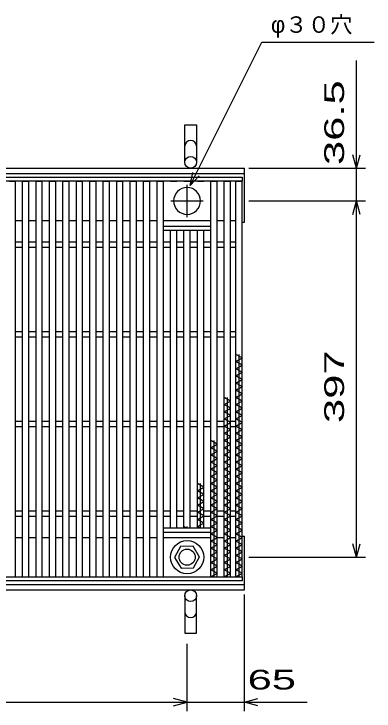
# Model space of a CAD drawing. Units: millimetres, scale not verified. Extents: x -1820 to 1731, y -1282 to 1054.
# Drawn here: x -608 to -206, y -221 to 556 of the extents above; entities that cross this region are included whole.
import ezdxf
from ezdxf.enums import TextEntityAlignment as Align

# ---------------------------------------------------------------- set-up
doc = ezdxf.new("R2010")
doc.units = ezdxf.units.MM
doc.header["$LTSCALE"] = 10
doc.linetypes.add('CHAIN', pattern=[18.5, 12, -1.5, 3.5, -1.5])
for name, color, linetype, lineweight in [('16', 3, 'Continuous', 25), ('19', 6, 'Continuous', 25), ('22', 4, 'Continuous', 25)]:
    doc.layers.add(name, color=color, linetype=linetype, lineweight=lineweight)
doc.styles.add('ベクトル', font='')
doc.styles.get('ベクトル').set_extended_font_data('ベクトル')

msp = doc.modelspace()

# ---------------------------------------------------------------- linework, layer by layer
at = {"layer": '16'}
for p, q in [((-1348, 374), (-353, 374)), ((-353, 374), (-353, 369.5)), ((-353, 369.5), (-1348, 369.5)), ((-613, 369.5), (-606, 369.5)), ((-606, -71.5), (-606, 369.5)), ((-598, -71.5), (-598, 369.5)), ((-598, 369.5), (-591, 369.5)), ((-591, -71.5), (-591, 369.5)), ((-583, -71.5), (-583, 369.5)), ((-583, 369.5), (-576, 369.5)), ((-576, -71.5), (-576, 369.5)), ((-568, -71.5), (-568, 369.5)), ((-568, 369.5), (-561, 369.5)), ((-561, -71.5), (-561, 369.5)), ((-553, -71.5), (-553, 369.5)), ((-553, 369.5), (-546, 369.5)), ((-546, -71.5), (-546, 369.5)), ((-538, -71.5), (-538, 369.5)), ((-538, 369.5), (-531, 369.5)), ((-531, -71.5), (-531, 369.5)), ((-523, -71.5), (-523, 369.5)), ((-523, 369.5), (-516, 369.5)), ((-516, -71.5), (-516, 369.5)), ((-508, -71.5), (-508, 369.5)), ((-508, 369.5), (-501, 369.5)), ((-501, -71.5), (-501, 369.5)), ((-493, -71.5), (-493, 369.5)), ((-493, 369.5), (-486, 369.5)), ((-486, -71.5), (-486, 369.5)), ((-478, -71.5), (-478, 369.5)), ((-478, 369.5), (-471, 369.5)), ((-471, -71.5), (-471, 369.5)), ((-463, -71.5), (-463, 369.5)), ((-463, 369.5), (-456, 369.5)), ((-456, -71.5), (-456, 369.5)), ((-448, -71.5), (-448, 369.5)), ((-448, 369.5), (-441, 369.5)), ((-441, -71.5), (-441, 369.5)), ((-433, 369.5), (-426, 369.5)), ((-418, 369.5), (-411, 369.5)), ((-403, 369.5), (-396, 369.5)), ((-388, -71.5), (-388, 369.5)), ((-388, 369.5), (-381, 369.5)), ((-381, -71.5), (-381, 369.5)), ((-373, -71.5), (-373, 369.5)), ((-373, 369.5), (-366, 369.5)), ((-366, -71.5), (-366, 369.5)), ((-360, -71.5), (-360, 369.5)), ((-360, 369.5), (-353, 369.5)), ((-353, -71.5), (-353, 369.5)), ((-606, 325.5), (-598, 325.5)), ((-591, 325.5), (-583, 325.5)), ((-576, 325.5), (-568, 325.5)), ((-561, 325.5), (-553, 325.5)), ((-546, 325.5), (-538, 325.5)), ((-531, 325.5), (-523, 325.5)), ((-516, 325.5), (-508, 325.5)), ((-501, 325.5), (-493, 325.5)), ((-486, 325.5), (-478, 325.5)), ((-471, 325.5), (-463, 325.5)), ((-456, 325.5), (-448, 325.5)), ((-441, 325.5), (-388, 325.5)), ((-441, 319.5), (-388, 319.5)), ((-441, 315), (-441, 319.5)), ((-388, 315), (-388, 319.5)), ((-381, 325.5), (-373, 325.5)), ((-366, 325.5), (-360, 325.5)), ((-441, 315), (-388, 315)), ((-433, -17), (-433, 315)), ((-426, -17), (-426, 315)), ((-418, -17), (-418, 315)), ((-411, -17), (-411, 315)), ((-403, -17), (-403, 315)), ((-396, -17), (-396, 315)), ((-606, 302), (-598, 302)), ((-606, 296), (-598, 296)), ((-591, 302), (-583, 302)), ((-591, 296), (-583, 296)), ((-576, 302), (-568, 302)), ((-576, 296), (-568, 296)), ((-561, 302), (-553, 302)), ((-561, 296), (-553, 296)), ((-546, 302), (-538, 302)), ((-546, 296), (-538, 296)), ((-531, 302), (-523, 302)), ((-531, 296), (-523, 296)), ((-516, 302), (-508, 302)), ((-516, 296), (-508, 296)), ((-501, 302), (-493, 302)), ((-501, 296), (-493, 296)), ((-486, 302), (-478, 302)), ((-486, 296), (-478, 296)), ((-471, 302), (-463, 302)), ((-471, 296), (-463, 296)), ((-456, 302), (-448, 302)), ((-456, 296), (-448, 296)), ((-441, 302), (-433, 302)), ((-441, 296), (-433, 296)), ((-426, 302), (-418, 302)), ((-426, 296), (-418, 296)), ((-411, 302), (-403, 302)), ((-411, 296), (-403, 296)), ((-396, 302), (-388, 302)), ((-396, 296), (-388, 296)), ((-381, 302), (-373, 302)), ((-381, 296), (-373, 296)), ((-366, 302), (-360, 302)), ((-366, 296), (-360, 296)), ((-606, 202), (-598, 202)), ((-591, 202), (-583, 202)), ((-576, 202), (-568, 202)), ((-561, 202), (-553, 202)), ((-546, 202), (-538, 202)), ((-531, 202), (-523, 202)), ((-516, 202), (-508, 202)), ((-501, 202), (-493, 202)), ((-486, 202), (-478, 202)), ((-471, 202), (-463, 202)), ((-456, 202), (-448, 202)), ((-441, 202), (-433, 202)), ((-426, 202), (-418, 202)), ((-411, 202), (-403, 202)), ((-396, 202), (-388, 202)), ((-381, 202), (-373, 202)), ((-366, 202), (-360, 202)), ((-606, 196), (-598, 196)), ((-591, 196), (-583, 196)), ((-576, 196), (-568, 196)), ((-561, 196), (-553, 196)), ((-546, 196), (-538, 196)), ((-531, 196), (-523, 196)), ((-516, 196), (-508, 196)), ((-501, 196), (-493, 196)), ((-486, 196), (-478, 196)), ((-471, 196), (-463, 196)), ((-456, 196), (-448, 196)), ((-441, 196), (-433, 196)), ((-426, 196), (-418, 196)), ((-411, 196), (-403, 196)), ((-396, 196), (-388, 196)), ((-381, 196), (-373, 196)), ((-366, 196), (-360, 196)), ((-353, 172.5), (-360, 176.5)), ((-360, 168.5), (-353, 172.5)), ((-356.5, -71.5), (-356.5, 176.5)), ((-353, 164.5), (-360, 168.5)), ((-360, 160.5), (-353, 164.5)), ((-353, 156.5), (-360, 160.5)), ((-360, 152.5), (-353, 156.5)), ((-353, 148.5), (-360, 152.5)), ((-360, 144.5), (-353, 148.5)), ((-353, 140.5), (-360, 144.5)), ((-360, 136.5), (-353, 140.5)), ((-353, 132.5), (-360, 136.5)), ((-360, 128.5), (-353, 132.5)), ((-366, 124.5), (-373, 128.5)), ((-373, 120.5), (-366, 124.5)), ((-369.5, -71.5), (-369.5, 128.5)), ((-353, 124.5), (-360, 128.5)), ((-360, 120.5), (-353, 124.5)), ((-366, 116.5), (-373, 120.5)), ((-353, 116.5), (-360, 120.5)), ((-373, 112.5), (-366, 116.5)), ((-366, 108.5), (-373, 112.5)), ((-360, 112.5), (-353, 116.5)), ((-353, 108.5), (-360, 112.5)), ((-606, 102), (-598, 102)), ((-591, 102), (-583, 102)), ((-576, 102), (-568, 102)), ((-561, 102), (-553, 102)), ((-546, 102), (-538, 102)), ((-531, 102), (-523, 102)), ((-516, 102), (-508, 102)), ((-501, 102), (-493, 102)), ((-486, 102), (-478, 102)), ((-471, 102), (-463, 102)), ((-456, 102), (-448, 102)), ((-441, 102), (-433, 102)), ((-426, 102), (-418, 102)), ((-411, 102), (-403, 102)), ((-396, 102), (-388, 102)), ((-381, 102), (-373, 102)), ((-373, 104.5), (-366, 108.5)), ((-366, 100.5), (-373, 104.5)), ((-366, 102), (-360, 102)), ((-360, 104.5), (-353, 108.5)), ((-353, 100.5), (-360, 104.5)), ((-606, 96), (-598, 96)), ((-591, 96), (-583, 96)), ((-576, 96), (-568, 96)), ((-561, 96), (-553, 96)), ((-546, 96), (-538, 96)), ((-531, 96), (-523, 96)), ((-516, 96), (-508, 96)), ((-501, 96), (-493, 96)), ((-486, 96), (-478, 96)), ((-471, 96), (-463, 96)), ((-456, 96), (-448, 96)), ((-441, 96), (-433, 96)), ((-426, 96), (-418, 96)), ((-411, 96), (-403, 96)), ((-396, 96), (-388, 96)), ((-381, 96), (-373, 96)), ((-373, 96.5), (-366, 100.5)), ((-366, 92.5), (-373, 96.5)), ((-366, 96), (-360, 96)), ((-360, 96.5), (-353, 100.5)), ((-353, 92.5), (-360, 96.5)), ((-373, 88.5), (-366, 92.5)), ((-366, 84.5), (-373, 88.5)), ((-360, 88.5), (-353, 92.5)), ((-353, 84.5), (-360, 88.5)), ((-381, 76.5), (-388, 80.5)), ((-384.5, -71.5), (-384.5, 80.5)), ((-373, 80.5), (-366, 84.5)), ((-366, 76.5), (-373, 80.5)), ((-360, 80.5), (-353, 84.5)), ((-353, 76.5), (-360, 80.5)), ((-388, 72.5), (-381, 76.5)), ((-381, 68.5), (-388, 72.5)), ((-373, 72.5), (-366, 76.5)), ((-366, 68.5), (-373, 72.5)), ((-360, 72.5), (-353, 76.5)), ((-353, 68.5), (-360, 72.5)), ((-388, 64.5), (-381, 68.5)), ((-381, 60.5), (-388, 64.5)), ((-373, 64.5), (-366, 68.5)), ((-366, 60.5), (-373, 64.5)), ((-360, 64.5), (-353, 68.5)), ((-353, 60.5), (-360, 64.5)), ((-388, 56.5), (-381, 60.5)), ((-381, 52.5), (-388, 56.5)), ((-373, 56.5), (-366, 60.5)), ((-366, 52.5), (-373, 56.5)), ((-360, 56.5), (-353, 60.5)), ((-353, 52.5), (-360, 56.5)), ((-388, 48.5), (-381, 52.5)), ((-381, 44.5), (-388, 48.5)), ((-373, 48.5), (-366, 52.5)), ((-366, 44.5), (-373, 48.5)), ((-360, 48.5), (-353, 52.5)), ((-353, 44.5), (-360, 48.5)), ((-388, 40.5), (-381, 44.5)), ((-381, 36.5), (-388, 40.5)), ((-373, 40.5), (-366, 44.5)), ((-366, 36.5), (-373, 40.5)), ((-360, 40.5), (-353, 44.5)), ((-353, 36.5), (-360, 40.5)), ((-396, 28.5), (-403, 32.5)), ((-399.5, -17), (-399.5, 32.5)), ((-388, 32.5), (-381, 36.5)), ((-381, 28.5), (-388, 32.5)), ((-373, 32.5), (-366, 36.5)), ((-366, 28.5), (-373, 32.5)), ((-360, 32.5), (-353, 36.5)), ((-353, 28.5), (-360, 32.5)), ((-403, 24.5), (-396, 28.5)), ((-396, 20.5), (-403, 24.5)), ((-388, 24.5), (-381, 28.5)), ((-381, 20.5), (-388, 24.5)), ((-373, 24.5), (-366, 28.5)), ((-366, 20.5), (-373, 24.5)), ((-360, 24.5), (-353, 28.5)), ((-353, 20.5), (-360, 24.5)), ((-403, 16.5), (-396, 20.5)), ((-396, 12.5), (-403, 16.5)), ((-388, 16.5), (-381, 20.5)), ((-381, 12.5), (-388, 16.5)), ((-373, 16.5), (-366, 20.5)), ((-366, 12.5), (-373, 16.5)), ((-360, 16.5), (-353, 20.5)), ((-353, 12.5), (-360, 16.5)), ((-403, 8.5), (-396, 12.5)), ((-396, 4.5), (-403, 8.5)), ((-388, 8.5), (-381, 12.5)), ((-381, 4.5), (-388, 8.5)), ((-373, 8.5), (-366, 12.5)), ((-366, 4.5), (-373, 8.5)), ((-360, 8.5), (-353, 12.5)), ((-353, 4.5), (-360, 8.5)), ((-606, 2), (-598, 2)), ((-591, 2), (-583, 2)), ((-576, 2), (-568, 2)), ((-561, 2), (-553, 2)), ((-546, 2), (-538, 2)), ((-531, 2), (-523, 2)), ((-516, 2), (-508, 2)), ((-501, 2), (-493, 2)), ((-486, 2), (-478, 2)), ((-471, 2), (-463, 2)), ((-456, 2), (-448, 2)), ((-441, 2), (-433, 2)), ((-426, 2), (-418, 2)), ((-411, 2), (-403, 2)), ((-403, 0.5), (-396, 4.5)), ((-396, -3.5), (-403, 0.5)), ((-396, 2), (-388, 2)), ((-388, 0.5), (-381, 4.5)), ((-381, -3.5), (-388, 0.5)), ((-381, 2), (-373, 2)), ((-373, 0.5), (-366, 4.5)), ((-366, -3.5), (-373, 0.5)), ((-366, 2), (-360, 2)), ((-360, 0.5), (-353, 4.5)), ((-353, -3.5), (-360, 0.5)), ((-606, -4), (-598, -4)), ((-591, -4), (-583, -4)), ((-576, -4), (-568, -4)), ((-561, -4), (-553, -4)), ((-546, -4), (-538, -4)), ((-531, -4), (-523, -4)), ((-516, -4), (-508, -4)), ((-501, -4), (-493, -4)), ((-486, -4), (-478, -4)), ((-471, -4), (-463, -4)), ((-456, -4), (-448, -4)), ((-441, -4), (-433, -4)), ((-426, -4), (-418, -4)), ((-411, -4), (-403, -4)), ((-403, -7.5), (-396, -3.5)), ((-396, -11.5), (-403, -7.5)), ((-396, -4), (-388, -4)), ((-388, -7.5), (-381, -3.5)), ((-381, -11.5), (-388, -7.5)), ((-381, -4), (-373, -4)), ((-373, -7.5), (-366, -3.5)), ((-366, -11.5), (-373, -7.5)), ((-366, -4), (-360, -4)), ((-360, -7.5), (-353, -3.5)), ((-353, -11.5), (-360, -7.5)), ((-415.37, -17), (-418, -15.5)), ((-414.5, -17), (-414.5, -15.5)), ((-403, -15.5), (-396, -11.5)), ((-400.37, -17), (-403, -15.5)), ((-388, -15.5), (-381, -11.5)), ((-381, -19.5), (-388, -15.5)), ((-373, -15.5), (-366, -11.5)), ((-366, -19.5), (-373, -15.5)), ((-360, -15.5), (-353, -11.5)), ((-353, -19.5), (-360, -15.5)), ((-441, -17), (-388, -17)), ((-441, -21.5), (-441, -17)), ((-441, -21.5), (-388, -21.5)), ((-388, -21.5), (-388, -17)), ((-388, -23.5), (-381, -19.5)), ((-373, -23.5), (-366, -19.5)), ((-360, -23.5), (-353, -19.5)), ((-606, -27.5), (-598, -27.5)), ((-591, -27.5), (-583, -27.5)), ((-576, -27.5), (-568, -27.5)), ((-561, -27.5), (-553, -27.5)), ((-546, -27.5), (-538, -27.5)), ((-531, -27.5), (-523, -27.5)), ((-516, -27.5), (-508, -27.5)), ((-501, -27.5), (-493, -27.5)), ((-486, -27.5), (-478, -27.5)), ((-471, -27.5), (-463, -27.5)), ((-456, -27.5), (-448, -27.5)), ((-441, -27.5), (-388, -27.5)), ((-381, -27.5), (-388, -23.5)), ((-388, -31.5), (-381, -27.5)), ((-381, -27.5), (-373, -27.5)), ((-366, -27.5), (-373, -23.5)), ((-373, -31.5), (-366, -27.5)), ((-366, -27.5), (-360, -27.5)), ((-353, -27.5), (-360, -23.5)), ((-360, -31.5), (-353, -27.5)), ((-421.79, -37.55), (-428.5, -49.84)), ((-407.8, -37.21), (-421.79, -37.55)), ((-400.5, -49.5), (-407.8, -37.21)), ((-381, -35.5), (-388, -31.5)), ((-388, -39.5), (-381, -35.5)), ((-366, -35.5), (-373, -31.5)), ((-373, -39.5), (-366, -35.5)), ((-353, -35.5), (-360, -31.5)), ((-360, -39.5), (-353, -35.5)), ((-381, -43.5), (-388, -39.5)), ((-388, -47.5), (-381, -43.5)), ((-366, -43.5), (-373, -39.5)), ((-373, -47.5), (-366, -43.5)), ((-353, -43.5), (-360, -39.5)), ((-360, -47.5), (-353, -43.5)), ((-428.5, -49.84), (-421.2, -61.79)), ((-407.21, -61.45), (-400.5, -49.16)), ((-381, -51.5), (-388, -47.5)), ((-388, -55.5), (-381, -51.5)), ((-366, -51.5), (-373, -47.5)), ((-373, -55.5), (-366, -51.5)), ((-353, -51.5), (-360, -47.5)), ((-360, -55.5), (-353, -51.5)), ((-421.2, -61.79), (-407.21, -61.45)), ((-381, -59.5), (-388, -55.5)), ((-388, -63.5), (-381, -59.5)), ((-366, -59.5), (-373, -55.5)), ((-373, -63.5), (-366, -59.5)), ((-353, -59.5), (-360, -55.5)), ((-360, -63.5), (-353, -59.5)), ((-381, -67.5), (-388, -63.5)), ((-388, -71.5), (-381, -67.5)), ((-366, -67.5), (-373, -63.5)), ((-373, -71.5), (-366, -67.5)), ((-353, -67.5), (-360, -63.5)), ((-360, -71.5), (-353, -67.5)), ((-1348, -71.5), (-353, -71.5)), ((-353, -76), (-1348, -76)), ((-613, -71.5), (-606, -71.5)), ((-598, -71.5), (-591, -71.5)), ((-583, -71.5), (-576, -71.5)), ((-568, -71.5), (-561, -71.5)), ((-553, -71.5), (-546, -71.5)), ((-538, -71.5), (-531, -71.5)), ((-523, -71.5), (-516, -71.5)), ((-508, -71.5), (-501, -71.5)), ((-493, -71.5), (-486, -71.5)), ((-478, -71.5), (-471, -71.5)), ((-463, -71.5), (-456, -71.5)), ((-448, -71.5), (-441, -71.5)), ((-433, -71.5), (-426, -71.5)), ((-418, -71.5), (-411, -71.5)), ((-403, -71.5), (-396, -71.5)), ((-388, -71.5), (-381, -71.5)), ((-373, -71.5), (-366, -71.5)), ((-360, -71.5), (-353, -71.5)), ((-353, -71.5), (-353, -76))]:
    msp.add_line(p, q, dxfattribs=at)
at = {"layer": '16', "linetype": 'CHAIN'}
for p, q in [((-414.5, 329.5), (-414.5, 365.5)), ((-432.5, 347.5), (-396.5, 347.5))]:
    msp.add_line(p, q, dxfattribs=at)
at = {"layer": '16'}
for radius in [18.5, 9]:
    msp.add_circle((-414.5, -49.5), radius, dxfattribs=at)
for start, end in [(90, 270), (270, 90)]:
    msp.add_arc((-414.5, 347.5), 15, start, end, dxfattribs=at)
at = {"layer": '19'}
for p, q in [((-417, 390.5), (-417, 432.12)), ((-417, 432.12), (-404, 432.12)), ((-404, 432.12), (-404, 390.5)), ((-1350.5, 384), (-350.5, 384)), ((-350.5, 324), (-350.5, 384)), ((-1350.5, 378), (-350.5, 378)), ((-353, 324), (-350.5, 324)), ((-353, -26), (-350.5, -26)), ((-350.5, -86), (-350.5, -26)), ((-1350.5, -80), (-350.5, -80)), ((-1350.5, -86), (-350.5, -86)), ((-417, -92.5), (-417, -134.12)), ((-404, -134.12), (-404, -92.5)), ((-417, -134.12), (-404, -134.12))]:
    msp.add_line(p, q, dxfattribs=at)
for centre in [(-410.5, 390.5), (-410.5, -92.5)]:
    msp.add_circle(centre, 6.5, dxfattribs=at)
for centre, start, end in [((-410.5, 408.34), 0, 180), ((-410.5, -110.34), 180, 0)]:
    msp.add_arc(centre, 6.5, start, end, dxfattribs=at)
at = {"layer": '22'}
for p, q in [((-411, 364.5), (-331, 524.5)), ((-331, 524.5), (-206, 524.5)), ((-225.5, 384), (-225.5, 504)), ((-225.5, 384), (-229.5, 399)), ((-225.5, 384), (-221.5, 399)), ((-345.5, 384), (-215.5, 384)), ((-225.5, 347.5), (-225.5, 384)), ((-411, 364.5), (-408, 379.1)), ((-411, 364.5), (-401, 375.5)), ((-345.5, 347.5), (-215.5, 347.5)), ((-229.5, 332.5), (-225.5, 347.5)), ((-221.5, 332.5), (-225.5, 347.5)), ((-225.5, -49.5), (-225.5, 347.5)), ((-225.5, -49.5), (-229.5, -34.5)), ((-225.5, -49.5), (-221.5, -34.5)), ((-345.5, -49.5), (-215.5, -49.5)), ((-350.5, -221), (-350.5, -91)), ((-414.5, -221), (-414.5, -146)), ((-414.5, -211), (-429.5, -207)), ((-350.5, -211), (-335.5, -207)), ((-1284.5, -211), (-414.5, -211)), ((-429.5, -215), (-414.5, -211)), ((-414.5, -211), (-350.5, -211)), ((-335.5, -215), (-350.5, -211)), ((-350.5, -211), (-280.5, -211))]:
    msp.add_line(p, q, dxfattribs=at)

# ---------------------------------------------------------------- texts
at = {"layer": '22', "color": 2, "style": 'ベクトル'}
msp.add_text('φ３０穴', height=18.33, dxfattribs=at).set_placement((-321, 544), align=Align.MIDDLE_LEFT)
at = {"layer": '22', "color": 2, "style": 'ベクトル', "width": 1.65}
for s, p in [(' 36.5 ', (-250.5, 374)), (' 397 ', (-250.5, 86.5))]:
    msp.add_text(s, height=21.99, rotation=90, dxfattribs=at).set_placement(p, align=Align.MIDDLE_LEFT)
msp.add_text(' 65 ', height=21.99, dxfattribs=at).set_placement((-360.5, -186), align=Align.MIDDLE_LEFT)

doc.saveas('drawing.dxf')
